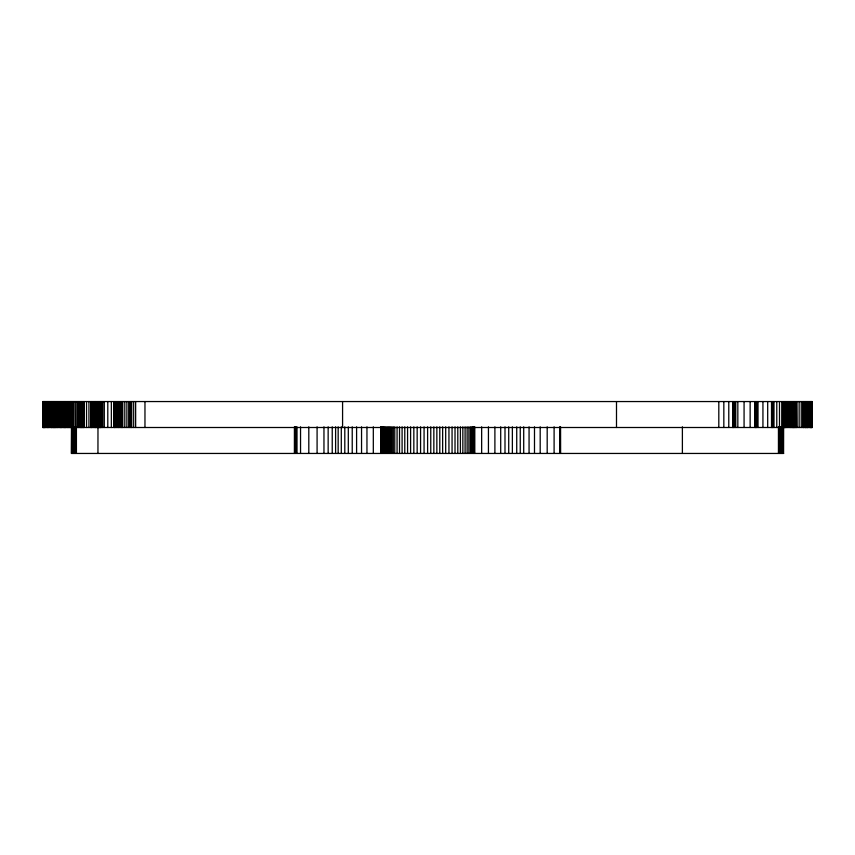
<?xml version="1.0" encoding="UTF-8"?>
<svg xmlns="http://www.w3.org/2000/svg" width="855" height="855" viewBox="0 0 855 855"><rect width="100%" height="100%" fill="white"/><g stroke="black" fill="none" stroke-linecap="round" stroke-linejoin="round"><path stroke-width="1.28" d="M42.761 401.551L812.229 401.551L812.197 427.5L42.761 427.5L42.857 401.551L42.878 427.5M783.629 453.449L71.371 453.449L71.51 426.837M812.143 401.551L812.09 427.5M811.908 401.551L811.994 427.5M811.78 401.551L811.748 427.5M811.513 401.551L811.513 427.5M811.31 401.551L811.31 427.5M811.074 401.551L811.074 427.5M810.914 401.551L810.914 427.5M810.743 401.551L810.743 427.5M810.572 401.551L810.476 427.5M810.23 401.551L810.284 427.5L810.113 401.551M809.931 401.551L810.016 427.5M809.258 401.551L809.258 427.5M808.467 401.551L808.467 427.5M807.59 427.5L807.59 401.551L807.441 427.5M807.238 401.551L807.344 427.5M807.024 401.551L807.141 427.5M806.917 401.551L806.917 427.5M806.564 401.551L806.564 427.5M806.18 401.551L806.18 427.5M805.784 401.551L805.784 427.5M805.645 401.551L805.645 427.5M805.528 401.551L805.528 427.5M805.399 401.551L805.399 427.5M804.854 401.551L804.854 427.5M804.234 401.551L804.234 427.5M803.593 401.551L803.593 427.5M803.411 401.551L803.411 427.5M803.273 401.551L803.134 427.5M803.091 401.551L803.027 427.5M801.253 401.551L801.253 427.5M799.136 401.551L799.136 427.5M796.86 401.551L796.86 427.5M796.529 401.551L796.529 427.5L796.336 401.551M795.973 401.551L795.973 427.5M795.567 401.551L795.567 427.5M795.161 401.551L795.161 427.5M794.797 401.551L794.797 427.5M794.423 401.551L794.423 427.5M794.049 401.551L794.049 427.5M793.921 401.551L793.921 427.5M793.825 401.551L793.729 427.5M793.451 401.551L793.451 427.5M793.162 401.551L793.162 427.5M792.863 401.551L792.863 427.5M792.532 401.551L792.532 427.5M792.2 401.551L792.2 427.5M791.858 401.551L791.858 427.5M791.313 401.551L791.313 427.5M790.736 401.551L790.736 427.5M790.159 401.551L790.159 427.5M790.073 401.551L789.967 427.5M788.855 401.551L788.855 427.5M787.605 401.551L787.605 427.5M786.322 401.551L786.322 427.5M785.905 401.551L785.905 427.5M785.627 401.551L785.627 427.5M785.36 401.551L785.36 427.5M785.029 401.551L785.029 427.5M784.687 401.551L784.687 427.5M784.356 401.551L784.356 427.5M784.206 401.551L784.088 427.5M783.982 401.551L783.982 427.5M783.629 426.837L783.543 453.449M783.33 401.551L783.394 453.449M783.287 426.837L783.244 453.449M783.127 426.837L782.988 453.449M782.827 426.837L782.827 453.449M782.763 426.837L782.763 453.449M782.582 401.551L782.56 453.449M782.336 426.837L782.336 453.449M782.09 453.449L782.09 426.837L781.908 453.449M781.823 401.551L781.78 453.449M781.641 426.837L781.641 453.449M781.523 426.837L781.406 453.449M781.288 426.837L781.288 453.449M781.139 426.837L781.139 453.449M780.968 426.837L780.968 453.449M780.807 426.837L780.668 453.449M780.53 426.837L780.53 453.449M780.401 426.837L780.401 453.449M780.188 426.837L780.188 453.449M779.984 426.837L779.984 453.449M779.771 426.837L779.771 453.449M779.632 426.837L779.632 453.449M779.493 401.551L779.525 453.449M779.151 426.837L779.151 453.449M778.798 426.837L778.798 453.449M778.445 426.837L778.445 453.449M776.778 401.551L776.778 427.5M773.989 401.551L773.989 427.5M773.166 401.551L773.166 427.5M772.76 401.551L772.76 427.5M772.354 401.551L772.354 427.5M772.065 401.551L772.065 427.5M771.787 401.551L771.787 427.5M771.52 401.551L771.52 427.5M767.694 401.551L767.694 427.5M762.938 401.551L762.938 427.5M758.022 401.551L758.022 427.5M756.739 401.551L756.739 427.5M756.269 401.551L756.269 427.5M755.809 401.551L755.809 427.5M755.51 401.551L755.51 427.5M755.243 401.551L755.243 427.5M754.986 401.551L754.986 427.5M750.145 401.551L750.145 427.5M744.074 401.551L744.074 427.5M737.833 401.551L737.833 427.5M735.76 401.551L735.76 427.5M734.68 401.551L734.68 427.5M733.601 401.551L733.601 427.5M733.205 401.551L733.205 427.5M732.97 401.551L732.97 427.5M732.746 401.551L732.746 427.5M728.781 401.551L728.781 427.5M723.832 401.551L723.832 427.5M718.809 401.551L718.809 427.5M682.386 426.837L682.386 453.449M616.498 401.551L616.498 427.5M560.57 426.837L560.613 453.449M560.282 426.837L560.282 453.449M559.758 426.837L559.758 453.449M554.104 426.837L554.104 453.449M547.189 426.837L547.189 453.449M540.189 426.837L540.189 453.449M534.493 426.837L534.493 453.449M529.063 426.837L529.063 453.449M523.709 426.837L523.709 453.449M520.246 426.837L520.246 453.449M516.73 426.837L516.73 453.449M512.369 426.837L512.369 453.449M508.714 426.837L508.714 453.449M504.995 426.837L504.995 453.449M500.709 426.837L500.709 453.449M494.895 426.837L494.895 453.449M488.44 426.837L488.44 453.449M481.654 426.837L481.654 453.449M474.792 426.837L474.792 453.449M474.311 426.837L474.343 453.449M474.151 426.837L474.151 453.449M473.798 426.837L473.798 453.449M473.264 426.837L473.264 453.449M472.569 426.837L472.569 453.449M471.704 426.837L471.704 453.449M470.474 426.837L470.474 453.449M468.914 426.837L468.914 453.449M467.119 426.837L467.119 453.449M465.088 426.837L465.088 453.449M462.844 426.837L462.844 453.449M460.396 426.837L460.396 453.449M457.799 426.837L457.799 453.449M455.02 426.837L455.02 453.449M452.06 426.837L452.06 453.449M448.95 426.837L448.95 453.449M445.69 426.837L445.69 453.449M442.644 426.837L442.644 453.449M439.791 426.837L439.791 453.449M436.852 426.837L436.852 453.449M433.848 426.837L433.848 453.449M430.76 426.837L430.76 453.449M427.607 426.837L427.607 453.449M424.069 426.837L424.069 453.449M420.575 426.837L420.575 453.449M417.165 426.837L417.165 453.449M413.841 426.837L413.841 453.449M410.603 426.837L410.603 453.449M407.579 426.837L407.579 453.449M404.778 426.837L404.778 453.449M402.096 426.837L402.096 453.449M399.52 426.837L399.52 453.449M397.073 426.837L397.073 453.449M394.764 426.837L394.764 453.449M393.3 426.837L393.3 453.449M391.975 426.837L391.975 453.449M390.714 426.837L390.714 453.449M389.517 426.837L389.517 453.449M388.394 426.837L388.394 453.449M387.262 426.837L387.262 453.449M386.075 426.837L386.075 453.449M384.996 426.837L384.996 453.449M384.034 426.837L384.034 453.449M383.19 426.837L383.19 453.449M382.463 426.837L382.463 453.449M381.939 426.837L381.939 453.449M381.522 426.837L381.522 453.449M381.202 426.837L381.202 453.449M380.967 426.837L380.967 453.449M380.828 426.837L380.785 453.449M373.314 426.837L373.314 453.449M366.955 426.837L366.955 453.449M361.547 426.837L361.547 453.449M356.599 426.837L356.599 453.449M352.228 426.837L352.228 453.449M348.306 426.837L348.306 453.449M344.8 426.837L344.8 453.449M342.577 401.551L342.577 427.5M341.295 426.837L341.295 453.449M338.163 426.837L338.163 453.449M335.609 426.837L335.609 453.449M332.232 426.837L332.232 453.449M328.149 426.837L328.149 453.449M323.96 426.837L323.96 453.449M317.087 426.837L317.087 453.449M308.805 426.837L308.805 453.449M300.543 426.837L300.543 453.449M297.006 426.837L297.006 453.449M296.054 426.837L296.054 453.449M295.221 426.837L295.221 453.449M294.697 426.837L294.697 453.449M294.419 426.837L294.398 453.449M144.965 401.551L144.965 427.5M135.646 401.551L135.646 427.5M133.69 401.551L133.69 427.5M131.745 401.551L131.745 427.5M131.339 401.551L131.339 427.5M130.591 401.551L130.591 427.5M129.639 401.551L129.639 427.5M128.699 401.551L128.699 427.5M126.871 401.551L126.871 427.5M124.798 401.551L124.798 427.5M122.746 401.551L122.746 427.5M122.126 401.551L122.126 427.5M121.891 401.551L121.891 427.5M121.656 401.551L121.656 427.5M120.769 401.551L120.769 427.5M119.689 401.551L119.689 427.5M118.61 401.551L118.61 427.5M118.364 401.551L118.364 427.5M117.563 401.551L117.563 427.5M116.526 401.551L116.526 427.5M115.489 401.551L115.489 427.5M114.955 401.551L114.955 427.5M114.559 401.551L114.559 427.5M114.175 401.551L114.175 427.5M114.089 401.551L114.089 427.5M111.342 401.551L111.342 427.5M107.794 401.551L107.794 427.5M104.299 401.551L104.299 427.5M102.814 401.551L102.814 427.5M101.959 401.551L101.959 427.5M101.104 401.551L101.104 427.5M100.89 401.551L100.89 427.5M100.687 401.551L100.687 427.5M100.409 401.551L100.409 427.5M100.131 401.551L100.131 427.5M99.864 401.551L99.864 427.5M99.608 401.551L99.608 427.5M99.351 401.551L99.351 427.5M98.934 401.551L98.934 427.5M98.464 401.551L98.464 427.5M98.004 401.551L97.951 453.449M97.887 401.551L97.887 427.5M97.32 401.551L97.32 427.5M96.551 401.551L96.551 427.5M95.792 401.551L95.792 427.5M95.589 401.551L95.589 427.5M95.311 401.551L95.311 427.5M94.937 401.551L94.937 427.5M94.563 401.551L94.563 427.5M93.729 401.551L93.729 427.5M92.725 401.551L92.725 427.5M91.72 401.551L91.72 427.5M91.442 401.551L91.442 427.5M91.25 401.551L91.25 427.5M90.993 401.551L90.993 427.5M90.737 401.551L90.737 427.5M88.931 401.551L88.931 427.5M86.547 401.551L86.547 427.5M84.207 401.551L84.207 427.5M83.534 401.551L83.534 427.5M83.341 401.551L83.341 427.5M83.063 401.551L83.063 427.5M82.796 401.551L82.796 427.5M82.433 401.551L82.433 427.5M82.027 401.551L82.027 427.5M81.62 401.551L81.62 427.5M81.492 401.551L81.492 427.5M81.204 401.551L81.204 427.5M80.787 401.551L80.787 427.5M80.37 401.551L80.37 427.5M80.242 401.551L80.242 427.5M79.707 401.551L79.707 427.5M78.927 401.551L78.927 427.5M78.147 401.551L78.147 427.5M77.901 401.551L77.901 427.5M76.832 401.551L76.832 427.5M76.416 426.837L76.416 453.449M76.063 426.837L76.063 453.449M75.721 426.837L75.721 453.449M75.539 426.837L75.539 453.449L75.293 401.551M75.144 426.837L75.144 453.449M74.941 426.837L74.941 453.449M74.642 426.837L74.738 453.449M74.417 426.837L74.545 453.449M74.289 426.837L74.289 453.449M74.129 426.837L74.129 453.449M73.968 426.837L73.968 453.449M73.776 401.551L73.797 453.449M73.658 426.837L73.541 453.449M73.434 426.837L73.434 453.449M73.306 426.837L73.167 453.449M73.038 426.837L72.974 453.449M72.814 426.837L72.814 453.449M72.782 401.551L72.782 427.5M72.579 426.837L72.579 453.449M72.354 426.837L72.354 453.449M72.248 426.837L72.119 453.449M72.023 401.551L71.959 453.449M71.82 426.837L71.756 453.449M71.617 426.837L71.585 453.449M71.286 401.551L71.286 427.5M70.965 401.551L70.847 427.5L70.741 401.551M70.409 401.551L70.409 427.5M69.96 401.551L69.96 427.5M69.522 401.551L69.522 427.5M69.02 401.551L69.02 427.5M68.475 401.551L68.475 427.5M67.94 401.551L67.94 427.5M67.759 401.551L67.759 427.5M67.278 401.551L67.278 427.5M66.562 401.551L66.562 427.5M65.846 401.551L65.846 427.5M65.461 401.551L65.461 427.5M65.226 401.551L65.226 427.5M65.012 401.551L65.012 427.5M64.927 401.551L64.927 427.5M64.702 401.551L64.702 427.5M64.36 401.551L64.36 427.5M64.018 401.551L63.901 427.5M63.783 401.551L63.708 427.5M63.163 401.551L63.163 427.5M62.362 401.551L62.362 427.5M61.571 401.551L61.571 427.5M61.026 401.551L61.026 427.5M60.758 401.551L60.758 427.5M60.384 401.551L60.384 427.5M60.021 401.551L60.021 427.5M59.369 401.551L59.369 427.5M58.568 401.551L58.568 427.5M57.777 401.551L57.777 427.5M57.467 401.551L57.381 427.5M57.05 401.551L57.05 427.5M56.537 401.551L56.537 427.5M56.045 401.551L56.045 427.5M55.682 401.551L55.682 427.5M55.415 401.551L55.415 427.5M55.137 401.551L55.03 427.5M54.827 401.551L54.827 427.5M54.485 401.551L54.485 427.5M54.154 401.551L54.154 427.5M54.025 401.551L53.961 427.5M53.844 401.551L53.844 427.5M53.726 401.551L53.726 427.5M53.331 401.551L53.331 427.5M52.764 401.551L52.764 427.5M52.198 401.551L52.198 427.5M51.963 401.551L51.963 427.5M51.888 401.551L51.792 427.5M51.653 401.551L51.653 427.5M51.514 401.551L51.514 427.5M50.744 401.551L50.744 427.5M49.59 401.551L49.59 427.5M48.511 401.551L48.511 427.5M48.083 401.551L48.083 427.5M47.912 401.551L48.03 427.5M47.709 401.551L47.805 427.5M47.506 401.551L47.613 427.5M46.95 401.551L46.95 427.5M46.117 401.551L46.117 427.5M45.368 401.551L45.368 427.5M45.026 401.551L45.026 427.5M44.93 401.551L44.834 427.5M44.781 401.551L44.738 427.5M44.535 401.551L44.535 427.5M44.214 401.551L44.214 427.5M43.808 401.551L43.926 427.5M43.701 401.551L43.701 427.5M43.52 401.551L43.52 427.5M43.349 401.551L43.242 427.5M43.124 401.551L43.167 427.5M61.229 427.5L61.229 401.551L61.122 427.5"/></g></svg>
